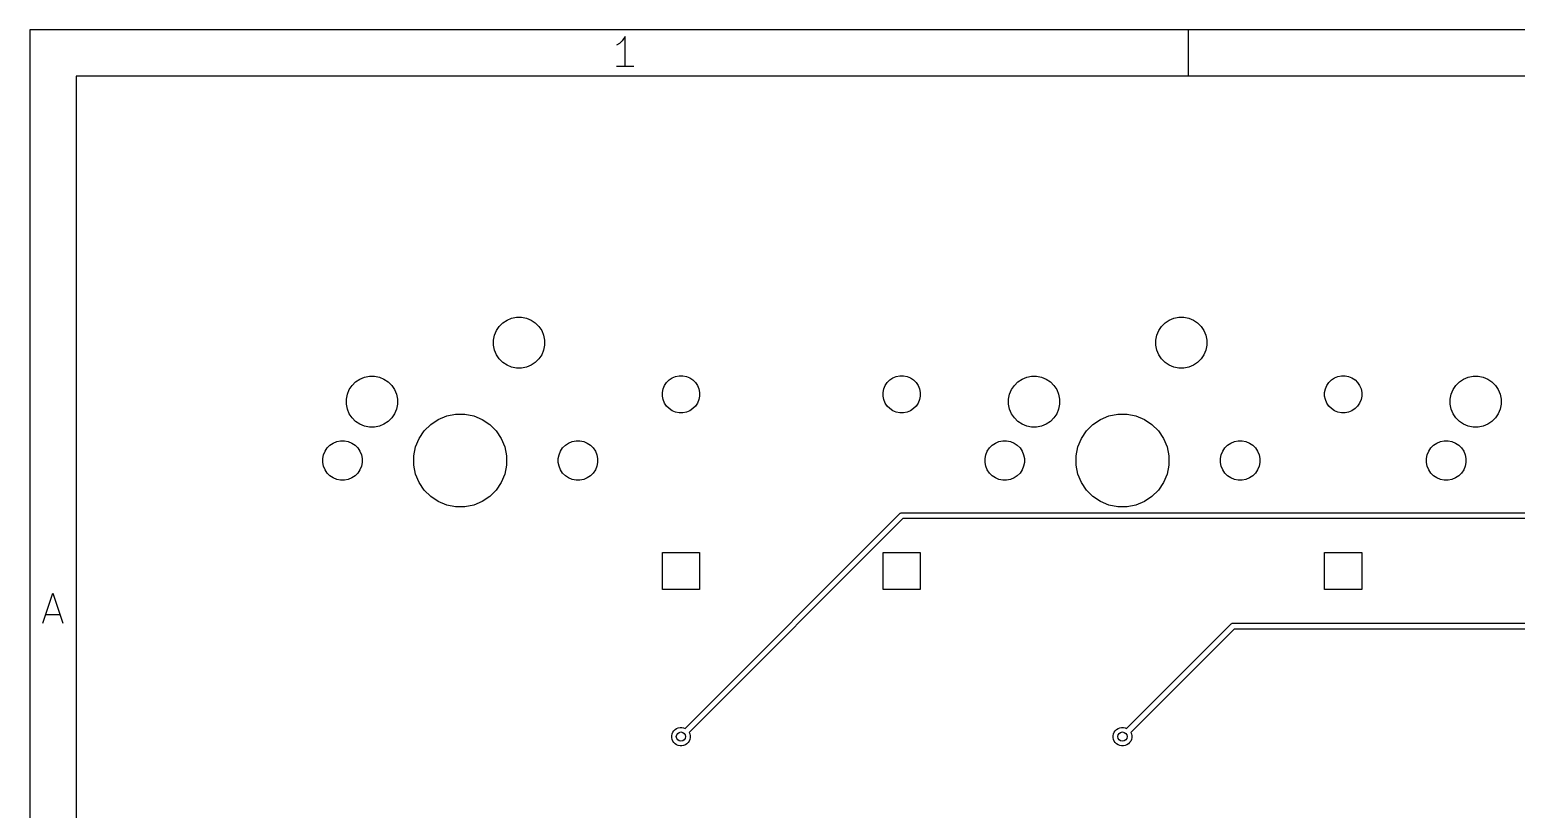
# Model space of a CAD drawing. Extents: x 0.4 to 33.6, y -21.6 to -0.4.
# Drawn here: x 0.394 to 2.919, y -1.717 to -0.394 of the extents above; entities that cross this region are included whole.
import ezdxf

# ---------------------------------------------------------------- set-up
doc = ezdxf.new("R2010")
doc.units = 0
doc.header["$MEASUREMENT"] = 0
doc.layers.add('BLACK', color=7, linetype='CONTINUOUS')

msp = doc.modelspace()

# ---------------------------------------------------------------- linework, layer by layer
at = {"layer": 'BLACK', "linetype": 'CONTINUOUS'}
for p, q in [((0.393701, -0.393701), (0.393701, -21.6063)), ((33.6063, -0.393701), (0.393701, -0.393701)), ((2.3622, -0.472441), (2.3622, -0.393701)), ((1.39553, -0.417229), (1.39065, -0.419666)), ((1.4004, -0.412355), (1.39553, -0.417229)), ((1.40528, -0.405043), (1.4004, -0.412355)), ((1.40528, -0.456224), (1.40528, -0.405043)), ((0.472441, -0.472441), (0.472441, -21.5276)), ((33.5276, -0.472441), (0.472441, -0.472441)), ((1.4199, -0.456224), (1.39065, -0.456224)), ((1.20449, -0.886622), (1.21237, -0.883357)), ((1.21237, -0.883357), (1.22073, -0.881693)), ((1.22073, -0.881693), (1.22927, -0.881693)), ((1.22927, -0.881693), (1.23763, -0.883357)), ((1.23763, -0.883357), (1.24551, -0.886622)), ((2.32949, -0.886622), (2.33737, -0.883357)), ((2.33737, -0.883357), (2.34573, -0.881693)), ((2.34573, -0.881693), (2.35427, -0.881693)), ((2.35427, -0.881693), (2.36263, -0.883357)), ((2.36263, -0.883357), (2.37051, -0.886622)), ((1.18336, -0.912368), (1.18662, -0.904486)), ((1.18662, -0.904486), (1.19136, -0.897393)), ((1.19136, -0.897393), (1.19739, -0.891361)), ((1.19739, -0.891361), (1.20449, -0.886622)), ((1.24551, -0.886622), (1.25261, -0.891361)), ((1.25261, -0.891361), (1.25864, -0.897393)), ((1.25864, -0.897393), (1.26338, -0.904486)), ((1.26338, -0.904486), (1.26664, -0.912368)), ((2.30836, -0.912368), (2.31162, -0.904486)), ((2.31162, -0.904486), (2.31636, -0.897393)), ((2.31636, -0.897393), (2.32239, -0.891361)), ((2.32239, -0.891361), (2.32949, -0.886622)), ((2.37051, -0.886622), (2.37761, -0.891361)), ((2.37761, -0.891361), (2.38364, -0.897393)), ((2.38364, -0.897393), (2.38838, -0.904486)), ((2.38838, -0.904486), (2.39164, -0.912368)), ((1.18169, -0.920735), (1.18336, -0.912368)), ((1.18169, -0.929265), (1.18169, -0.920735)), ((1.18336, -0.937632), (1.18169, -0.929265)), ((1.26664, -0.912368), (1.26831, -0.920735)), ((1.26831, -0.929265), (1.26664, -0.937632)), ((1.26831, -0.920735), (1.26831, -0.929265)), ((2.30669, -0.920735), (2.30836, -0.912368)), ((2.30669, -0.929265), (2.30669, -0.920735)), ((2.30836, -0.937632), (2.30669, -0.929265)), ((2.39164, -0.912368), (2.39331, -0.920735)), ((2.39331, -0.929265), (2.39164, -0.937632)), ((2.39331, -0.920735), (2.39331, -0.929265)), ((1.18662, -0.945514), (1.18336, -0.937632)), ((1.19136, -0.952607), (1.18662, -0.945514)), ((1.19739, -0.958639), (1.19136, -0.952607)), ((1.20449, -0.963378), (1.19739, -0.958639)), ((1.25261, -0.958639), (1.24551, -0.963378)), ((1.25864, -0.952607), (1.25261, -0.958639)), ((1.26338, -0.945514), (1.25864, -0.952607)), ((1.26664, -0.937632), (1.26338, -0.945514)), ((2.31162, -0.945514), (2.30836, -0.937632)), ((2.31636, -0.952607), (2.31162, -0.945514)), ((2.32239, -0.958639), (2.31636, -0.952607)), ((2.32949, -0.963378), (2.32239, -0.958639)), ((2.37761, -0.958639), (2.37051, -0.963378)), ((2.38364, -0.952607), (2.37761, -0.958639)), ((2.38838, -0.945514), (2.38364, -0.952607)), ((2.39164, -0.937632), (2.38838, -0.945514)), ((0.954486, -0.986622), (0.962368, -0.983357)), ((0.962368, -0.983357), (0.970735, -0.981693)), ((0.970735, -0.981693), (0.979265, -0.981693)), ((0.979265, -0.981693), (0.987632, -0.983357)), ((0.987632, -0.983357), (0.995514, -0.986622)), ((1.21237, -0.966643), (1.20449, -0.963378)), ((1.22073, -0.968307), (1.21237, -0.966643)), ((1.22927, -0.968307), (1.22073, -0.968307)), ((1.23763, -0.966643), (1.22927, -0.968307)), ((1.24551, -0.963378), (1.23763, -0.966643)), ((1.47992, -0.988035), (1.48508, -0.984589)), ((1.48508, -0.984589), (1.49081, -0.982214)), ((1.49081, -0.982214), (1.4969, -0.981004)), ((1.4969, -0.981004), (1.5031, -0.981004)), ((1.5031, -0.981004), (1.50919, -0.982214)), ((1.50919, -0.982214), (1.51492, -0.984589)), ((1.51492, -0.984589), (1.52008, -0.988035)), ((1.85492, -0.988035), (1.86008, -0.984589)), ((1.86008, -0.984589), (1.86581, -0.982214)), ((1.86581, -0.982214), (1.8719, -0.981004)), ((1.8719, -0.981004), (1.8781, -0.981004)), ((1.8781, -0.981004), (1.88419, -0.982214)), ((1.88419, -0.982214), (1.88992, -0.984589)), ((1.88992, -0.984589), (1.89508, -0.988035)), ((2.07949, -0.986622), (2.08737, -0.983357)), ((2.08737, -0.983357), (2.09573, -0.981693)), ((2.09573, -0.981693), (2.10427, -0.981693)), ((2.10427, -0.981693), (2.11263, -0.983357)), ((2.11263, -0.983357), (2.12051, -0.986622)), ((2.33737, -0.966643), (2.32949, -0.963378)), ((2.34573, -0.968307), (2.33737, -0.966643)), ((2.35427, -0.968307), (2.34573, -0.968307)), ((2.36263, -0.966643), (2.35427, -0.968307)), ((2.37051, -0.963378), (2.36263, -0.966643)), ((2.60492, -0.988035), (2.61008, -0.984589)), ((2.61008, -0.984589), (2.61581, -0.982214)), ((2.61581, -0.982214), (2.6219, -0.981004)), ((2.6219, -0.981004), (2.6281, -0.981004)), ((2.6281, -0.981004), (2.63419, -0.982214)), ((2.63419, -0.982214), (2.63992, -0.984589)), ((2.63992, -0.984589), (2.64508, -0.988035)), ((2.82949, -0.986622), (2.83737, -0.983357)), ((2.83737, -0.983357), (2.84573, -0.981693)), ((2.84573, -0.981693), (2.85427, -0.981693)), ((2.85427, -0.981693), (2.86263, -0.983357)), ((2.86263, -0.983357), (2.87051, -0.986622)), ((0.933357, -1.01237), (0.936622, -1.00449)), ((0.936622, -1.00449), (0.941361, -0.997393)), ((0.941361, -0.997393), (0.947393, -0.991361)), ((0.947393, -0.991361), (0.954486, -0.986622)), ((0.995514, -0.986622), (1.00261, -0.991361)), ((1.00261, -0.991361), (1.00864, -0.997393)), ((1.00864, -0.997393), (1.01338, -1.00449)), ((1.01338, -1.00449), (1.01664, -1.01237)), ((1.4685, -1.0094), (1.46971, -1.00331)), ((1.4685, -1.0156), (1.4685, -1.0094)), ((1.46971, -1.00331), (1.47209, -0.997581)), ((1.47209, -0.997581), (1.47554, -0.992422)), ((1.47554, -0.992422), (1.47992, -0.988035)), ((1.52008, -0.988035), (1.52446, -0.992422)), ((1.52446, -0.992422), (1.52791, -0.997581)), ((1.52791, -0.997581), (1.53029, -1.00331)), ((1.53029, -1.00331), (1.5315, -1.0094)), ((1.5315, -1.0094), (1.5315, -1.0156)), ((1.8435, -1.0094), (1.84471, -1.00331)), ((1.8435, -1.0156), (1.8435, -1.0094)), ((1.84471, -1.00331), (1.84709, -0.997581)), ((1.84709, -0.997581), (1.85054, -0.992422)), ((1.85054, -0.992422), (1.85492, -0.988035)), ((1.89508, -0.988035), (1.89946, -0.992422)), ((1.89946, -0.992422), (1.90291, -0.997581)), ((1.90291, -0.997581), (1.90529, -1.00331)), ((1.90529, -1.00331), (1.9065, -1.0094)), ((1.9065, -1.0094), (1.9065, -1.0156)), ((2.05836, -1.01237), (2.06162, -1.00449)), ((2.06162, -1.00449), (2.06636, -0.997393)), ((2.06636, -0.997393), (2.07239, -0.991361)), ((2.07239, -0.991361), (2.07949, -0.986622)), ((2.12051, -0.986622), (2.12761, -0.991361)), ((2.12761, -0.991361), (2.13364, -0.997393)), ((2.13364, -0.997393), (2.13838, -1.00449)), ((2.13838, -1.00449), (2.14164, -1.01237)), ((2.5935, -1.0094), (2.59471, -1.00331)), ((2.5935, -1.0156), (2.5935, -1.0094)), ((2.59471, -1.00331), (2.59709, -0.997581)), ((2.59709, -0.997581), (2.60054, -0.992422)), ((2.60054, -0.992422), (2.60492, -0.988035)), ((2.64508, -0.988035), (2.64946, -0.992422)), ((2.64946, -0.992422), (2.65291, -0.997581)), ((2.65291, -0.997581), (2.65529, -1.00331)), ((2.65529, -1.00331), (2.6565, -1.0094)), ((2.6565, -1.0094), (2.6565, -1.0156)), ((2.80836, -1.01237), (2.81162, -1.00449)), ((2.81162, -1.00449), (2.81636, -0.997393)), ((2.81636, -0.997393), (2.82239, -0.991361)), ((2.82239, -0.991361), (2.82949, -0.986622)), ((2.87051, -0.986622), (2.87761, -0.991361)), ((2.87761, -0.991361), (2.88364, -0.997393)), ((2.88364, -0.997393), (2.88838, -1.00449)), ((2.88838, -1.00449), (2.89164, -1.01237)), ((0.931693, -1.02073), (0.933357, -1.01237)), ((0.931693, -1.02927), (0.931693, -1.02073)), ((0.933357, -1.03763), (0.931693, -1.02927)), ((1.01664, -1.01237), (1.01831, -1.02073)), ((1.01831, -1.02927), (1.01664, -1.03763)), ((1.01831, -1.02073), (1.01831, -1.02927)), ((1.46971, -1.02169), (1.4685, -1.0156)), ((1.47209, -1.02742), (1.46971, -1.02169)), ((1.47554, -1.03258), (1.47209, -1.02742)), ((1.47992, -1.03696), (1.47554, -1.03258)), ((1.52446, -1.03258), (1.52008, -1.03696)), ((1.52791, -1.02742), (1.52446, -1.03258)), ((1.53029, -1.02169), (1.52791, -1.02742)), ((1.5315, -1.0156), (1.53029, -1.02169)), ((1.84471, -1.02169), (1.8435, -1.0156)), ((1.84709, -1.02742), (1.84471, -1.02169)), ((1.85054, -1.03258), (1.84709, -1.02742)), ((1.85492, -1.03696), (1.85054, -1.03258)), ((1.89946, -1.03258), (1.89508, -1.03696)), ((1.90291, -1.02742), (1.89946, -1.03258)), ((1.90529, -1.02169), (1.90291, -1.02742)), ((1.9065, -1.0156), (1.90529, -1.02169)), ((2.05669, -1.02073), (2.05836, -1.01237)), ((2.05669, -1.02927), (2.05669, -1.02073)), ((2.05836, -1.03763), (2.05669, -1.02927)), ((2.14164, -1.01237), (2.14331, -1.02073)), ((2.14331, -1.02927), (2.14164, -1.03763)), ((2.14331, -1.02073), (2.14331, -1.02927)), ((2.59471, -1.02169), (2.5935, -1.0156)), ((2.59709, -1.02742), (2.59471, -1.02169)), ((2.60054, -1.03258), (2.59709, -1.02742)), ((2.60492, -1.03696), (2.60054, -1.03258)), ((2.64946, -1.03258), (2.64508, -1.03696)), ((2.65291, -1.02742), (2.64946, -1.03258)), ((2.65529, -1.02169), (2.65291, -1.02742)), ((2.6565, -1.0156), (2.65529, -1.02169)), ((2.80669, -1.02073), (2.80836, -1.01237)), ((2.80669, -1.02927), (2.80669, -1.02073)), ((2.80836, -1.03763), (2.80669, -1.02927)), ((2.89164, -1.01237), (2.89331, -1.02073)), ((2.89331, -1.02927), (2.89164, -1.03763)), ((2.89331, -1.02073), (2.89331, -1.02927)), ((0.936622, -1.04551), (0.933357, -1.03763)), ((0.941361, -1.05261), (0.936622, -1.04551)), ((0.947393, -1.05864), (0.941361, -1.05261)), ((0.954486, -1.06338), (0.947393, -1.05864)), ((1.00261, -1.05864), (0.995514, -1.06338)), ((1.00864, -1.05261), (1.00261, -1.05864)), ((1.01338, -1.04551), (1.00864, -1.05261)), ((1.01664, -1.03763), (1.01338, -1.04551)), ((1.07481, -1.06384), (1.0877, -1.05522)), ((1.0877, -1.05522), (1.10203, -1.04929)), ((1.10203, -1.04929), (1.11724, -1.04626)), ((1.11724, -1.04626), (1.13276, -1.04626)), ((1.13276, -1.04626), (1.14797, -1.04929)), ((1.14797, -1.04929), (1.1623, -1.05522)), ((1.1623, -1.05522), (1.17519, -1.06384)), ((1.48508, -1.04041), (1.47992, -1.03696)), ((1.49081, -1.04279), (1.48508, -1.04041)), ((1.4969, -1.044), (1.49081, -1.04279)), ((1.5031, -1.044), (1.4969, -1.044)), ((1.50919, -1.04279), (1.5031, -1.044)), ((1.51492, -1.04041), (1.50919, -1.04279)), ((1.52008, -1.03696), (1.51492, -1.04041)), ((1.86008, -1.04041), (1.85492, -1.03696)), ((1.86581, -1.04279), (1.86008, -1.04041)), ((1.8719, -1.044), (1.86581, -1.04279)), ((1.8781, -1.044), (1.8719, -1.044)), ((1.88419, -1.04279), (1.8781, -1.044)), ((1.88992, -1.04041), (1.88419, -1.04279)), ((1.89508, -1.03696), (1.88992, -1.04041)), ((2.06162, -1.04551), (2.05836, -1.03763)), ((2.06636, -1.05261), (2.06162, -1.04551)), ((2.07239, -1.05864), (2.06636, -1.05261)), ((2.07949, -1.06338), (2.07239, -1.05864)), ((2.12761, -1.05864), (2.12051, -1.06338)), ((2.13364, -1.05261), (2.12761, -1.05864)), ((2.13838, -1.04551), (2.13364, -1.05261)), ((2.14164, -1.03763), (2.13838, -1.04551)), ((2.19981, -1.06384), (2.2127, -1.05522)), ((2.2127, -1.05522), (2.22703, -1.04929)), ((2.22703, -1.04929), (2.24224, -1.04626)), ((2.24224, -1.04626), (2.25776, -1.04626)), ((2.25776, -1.04626), (2.27297, -1.04929)), ((2.27297, -1.04929), (2.2873, -1.05522)), ((2.2873, -1.05522), (2.30019, -1.06384)), ((2.61008, -1.04041), (2.60492, -1.03696)), ((2.61581, -1.04279), (2.61008, -1.04041)), ((2.6219, -1.044), (2.61581, -1.04279)), ((2.6281, -1.044), (2.6219, -1.044)), ((2.63419, -1.04279), (2.6281, -1.044)), ((2.63992, -1.04041), (2.63419, -1.04279)), ((2.64508, -1.03696), (2.63992, -1.04041)), ((2.81162, -1.04551), (2.80836, -1.03763)), ((2.81636, -1.05261), (2.81162, -1.04551)), ((2.82239, -1.05864), (2.81636, -1.05261)), ((2.82949, -1.06338), (2.82239, -1.05864)), ((2.87761, -1.05864), (2.87051, -1.06338)), ((2.88364, -1.05261), (2.87761, -1.05864)), ((2.88838, -1.04551), (2.88364, -1.05261)), ((2.89164, -1.03763), (2.88838, -1.04551)), ((0.962368, -1.06664), (0.954486, -1.06338)), ((0.970735, -1.06831), (0.962368, -1.06664)), ((0.979265, -1.06831), (0.970735, -1.06831)), ((0.987632, -1.06664), (0.979265, -1.06831)), ((0.995514, -1.06338), (0.987632, -1.06664)), ((1.05522, -1.0877), (1.06384, -1.07481)), ((1.06384, -1.07481), (1.07481, -1.06384)), ((1.17519, -1.06384), (1.18616, -1.07481)), ((1.18616, -1.07481), (1.19478, -1.0877)), ((2.08737, -1.06664), (2.07949, -1.06338)), ((2.09573, -1.06831), (2.08737, -1.06664)), ((2.10427, -1.06831), (2.09573, -1.06831)), ((2.11263, -1.06664), (2.10427, -1.06831)), ((2.12051, -1.06338), (2.11263, -1.06664)), ((2.18022, -1.0877), (2.18884, -1.07481)), ((2.18884, -1.07481), (2.19981, -1.06384)), ((2.30019, -1.06384), (2.31116, -1.07481)), ((2.31116, -1.07481), (2.31978, -1.0877)), ((2.83737, -1.06664), (2.82949, -1.06338)), ((2.84573, -1.06831), (2.83737, -1.06664)), ((2.85427, -1.06831), (2.84573, -1.06831)), ((2.86263, -1.06664), (2.85427, -1.06831)), ((2.87051, -1.06338), (2.86263, -1.06664)), ((0.892821, -1.11524), (0.895344, -1.10915)), ((0.895344, -1.10915), (0.899006, -1.10367)), ((0.899006, -1.10367), (0.903668, -1.09901)), ((0.903668, -1.09901), (0.909149, -1.09534)), ((0.909149, -1.09534), (0.915239, -1.09282)), ((0.915239, -1.09282), (0.921704, -1.09154)), ((0.921704, -1.09154), (0.928296, -1.09154)), ((0.928296, -1.09154), (0.934761, -1.09282)), ((0.934761, -1.09282), (0.940851, -1.09534)), ((0.940851, -1.09534), (0.946332, -1.09901)), ((0.946332, -1.09901), (0.950994, -1.10367)), ((0.950994, -1.10367), (0.954656, -1.10915)), ((0.954656, -1.10915), (0.957179, -1.11524)), ((1.04626, -1.11724), (1.04929, -1.10203)), ((1.04929, -1.10203), (1.05522, -1.0877)), ((1.19478, -1.0877), (1.20071, -1.10203)), ((1.20071, -1.10203), (1.20374, -1.11724)), ((1.29282, -1.11524), (1.29534, -1.10915)), ((1.29534, -1.10915), (1.29901, -1.10367)), ((1.29901, -1.10367), (1.30367, -1.09901)), ((1.30367, -1.09901), (1.30915, -1.09534)), ((1.30915, -1.09534), (1.31524, -1.09282)), ((1.31524, -1.09282), (1.3217, -1.09154)), ((1.3217, -1.09154), (1.3283, -1.09154)), ((1.3283, -1.09154), (1.33476, -1.09282)), ((1.33476, -1.09282), (1.34085, -1.09534)), ((1.34085, -1.09534), (1.34633, -1.09901)), ((1.34633, -1.09901), (1.35099, -1.10367)), ((1.35099, -1.10367), (1.35466, -1.10915)), ((1.35466, -1.10915), (1.35718, -1.11524)), ((2.01782, -1.11524), (2.02034, -1.10915)), ((2.02034, -1.10915), (2.02401, -1.10367)), ((2.02401, -1.10367), (2.02867, -1.09901)), ((2.02867, -1.09901), (2.03415, -1.09534)), ((2.03415, -1.09534), (2.04024, -1.09282)), ((2.04024, -1.09282), (2.0467, -1.09154)), ((2.0467, -1.09154), (2.0533, -1.09154)), ((2.0533, -1.09154), (2.05976, -1.09282)), ((2.05976, -1.09282), (2.06585, -1.09534)), ((2.06585, -1.09534), (2.07133, -1.09901)), ((2.07133, -1.09901), (2.07599, -1.10367)), ((2.07599, -1.10367), (2.07966, -1.10915)), ((2.07966, -1.10915), (2.08218, -1.11524)), ((2.17126, -1.11724), (2.17429, -1.10203)), ((2.17429, -1.10203), (2.18022, -1.0877)), ((2.31978, -1.0877), (2.32571, -1.10203)), ((2.32571, -1.10203), (2.32874, -1.11724)), ((2.41782, -1.11524), (2.42034, -1.10915)), ((2.42034, -1.10915), (2.42401, -1.10367)), ((2.42401, -1.10367), (2.42867, -1.09901)), ((2.42867, -1.09901), (2.43415, -1.09534)), ((2.43415, -1.09534), (2.44024, -1.09282)), ((2.44024, -1.09282), (2.4467, -1.09154)), ((2.4467, -1.09154), (2.4533, -1.09154)), ((2.4533, -1.09154), (2.45976, -1.09282)), ((2.45976, -1.09282), (2.46585, -1.09534)), ((2.46585, -1.09534), (2.47133, -1.09901)), ((2.47133, -1.09901), (2.47599, -1.10367)), ((2.47599, -1.10367), (2.47966, -1.10915)), ((2.47966, -1.10915), (2.48218, -1.11524)), ((2.76782, -1.11524), (2.77034, -1.10915)), ((2.77034, -1.10915), (2.77401, -1.10367)), ((2.77401, -1.10367), (2.77867, -1.09901)), ((2.77867, -1.09901), (2.78415, -1.09534)), ((2.78415, -1.09534), (2.79024, -1.09282)), ((2.79024, -1.09282), (2.7967, -1.09154)), ((2.7967, -1.09154), (2.8033, -1.09154)), ((2.8033, -1.09154), (2.80976, -1.09282)), ((2.80976, -1.09282), (2.81585, -1.09534)), ((2.81585, -1.09534), (2.82133, -1.09901)), ((2.82133, -1.09901), (2.82599, -1.10367)), ((2.82599, -1.10367), (2.82966, -1.10915)), ((2.82966, -1.10915), (2.83218, -1.11524)), ((0.891535, -1.1217), (0.892821, -1.11524)), ((0.891535, -1.1283), (0.891535, -1.1217)), ((0.892821, -1.13476), (0.891535, -1.1283)), ((0.895344, -1.14085), (0.892821, -1.13476)), ((0.957179, -1.13476), (0.954656, -1.14085)), ((0.957179, -1.11524), (0.958465, -1.1217)), ((0.958465, -1.1283), (0.957179, -1.13476)), ((0.958465, -1.1217), (0.958465, -1.1283)), ((1.04626, -1.13276), (1.04626, -1.11724)), ((1.04929, -1.14797), (1.04626, -1.13276)), ((1.20374, -1.13276), (1.20071, -1.14797)), ((1.20374, -1.11724), (1.20374, -1.13276)), ((1.29154, -1.1217), (1.29282, -1.11524)), ((1.29154, -1.1283), (1.29154, -1.1217)), ((1.29282, -1.13476), (1.29154, -1.1283)), ((1.29534, -1.14085), (1.29282, -1.13476)), ((1.35718, -1.13476), (1.35466, -1.14085)), ((1.35718, -1.11524), (1.35846, -1.1217)), ((1.35846, -1.1283), (1.35718, -1.13476)), ((1.35846, -1.1217), (1.35846, -1.1283)), ((2.01654, -1.1217), (2.01782, -1.11524)), ((2.01654, -1.1283), (2.01654, -1.1217)), ((2.01782, -1.13476), (2.01654, -1.1283)), ((2.02034, -1.14085), (2.01782, -1.13476)), ((2.08218, -1.13476), (2.07966, -1.14085)), ((2.08218, -1.11524), (2.08346, -1.1217)), ((2.08346, -1.1283), (2.08218, -1.13476)), ((2.08346, -1.1217), (2.08346, -1.1283)), ((2.17126, -1.13276), (2.17126, -1.11724)), ((2.17429, -1.14797), (2.17126, -1.13276)), ((2.32874, -1.13276), (2.32571, -1.14797)), ((2.32874, -1.11724), (2.32874, -1.13276)), ((2.41654, -1.1217), (2.41782, -1.11524)), ((2.41654, -1.1283), (2.41654, -1.1217)), ((2.41782, -1.13476), (2.41654, -1.1283)), ((2.42034, -1.14085), (2.41782, -1.13476)), ((2.48218, -1.13476), (2.47966, -1.14085)), ((2.48218, -1.11524), (2.48346, -1.1217)), ((2.48346, -1.1283), (2.48218, -1.13476)), ((2.48346, -1.1217), (2.48346, -1.1283)), ((2.76654, -1.1217), (2.76782, -1.11524)), ((2.76654, -1.1283), (2.76654, -1.1217)), ((2.76782, -1.13476), (2.76654, -1.1283)), ((2.77034, -1.14085), (2.76782, -1.13476)), ((2.83218, -1.13476), (2.82966, -1.14085)), ((2.83218, -1.11524), (2.83346, -1.1217)), ((2.83346, -1.1283), (2.83218, -1.13476)), ((2.83346, -1.1217), (2.83346, -1.1283)), ((0.899006, -1.14633), (0.895344, -1.14085)), ((0.903668, -1.15099), (0.899006, -1.14633)), ((0.909149, -1.15466), (0.903668, -1.15099)), ((0.915239, -1.15718), (0.909149, -1.15466)), ((0.921704, -1.15846), (0.915239, -1.15718)), ((0.928296, -1.15846), (0.921704, -1.15846)), ((0.934761, -1.15718), (0.928296, -1.15846)), ((0.940851, -1.15466), (0.934761, -1.15718)), ((0.946332, -1.15099), (0.940851, -1.15466)), ((0.950994, -1.14633), (0.946332, -1.15099)), ((0.954656, -1.14085), (0.950994, -1.14633)), ((1.05522, -1.1623), (1.04929, -1.14797)), ((1.20071, -1.14797), (1.19478, -1.1623)), ((1.29901, -1.14633), (1.29534, -1.14085)), ((1.30367, -1.15099), (1.29901, -1.14633)), ((1.30915, -1.15466), (1.30367, -1.15099)), ((1.31524, -1.15718), (1.30915, -1.15466)), ((1.3217, -1.15846), (1.31524, -1.15718)), ((1.3283, -1.15846), (1.3217, -1.15846)), ((1.33476, -1.15718), (1.3283, -1.15846)), ((1.34085, -1.15466), (1.33476, -1.15718)), ((1.34633, -1.15099), (1.34085, -1.15466)), ((1.35099, -1.14633), (1.34633, -1.15099)), ((1.35466, -1.14085), (1.35099, -1.14633)), ((2.02401, -1.14633), (2.02034, -1.14085)), ((2.02867, -1.15099), (2.02401, -1.14633)), ((2.03415, -1.15466), (2.02867, -1.15099)), ((2.04024, -1.15718), (2.03415, -1.15466)), ((2.0467, -1.15846), (2.04024, -1.15718)), ((2.0533, -1.15846), (2.0467, -1.15846)), ((2.05976, -1.15718), (2.0533, -1.15846)), ((2.06585, -1.15466), (2.05976, -1.15718)), ((2.07133, -1.15099), (2.06585, -1.15466)), ((2.07599, -1.14633), (2.07133, -1.15099)), ((2.07966, -1.14085), (2.07599, -1.14633)), ((2.18022, -1.1623), (2.17429, -1.14797)), ((2.32571, -1.14797), (2.31978, -1.1623)), ((2.42401, -1.14633), (2.42034, -1.14085)), ((2.42867, -1.15099), (2.42401, -1.14633)), ((2.43415, -1.15466), (2.42867, -1.15099)), ((2.44024, -1.15718), (2.43415, -1.15466)), ((2.4467, -1.15846), (2.44024, -1.15718)), ((2.4533, -1.15846), (2.4467, -1.15846)), ((2.45976, -1.15718), (2.4533, -1.15846)), ((2.46585, -1.15466), (2.45976, -1.15718)), ((2.47133, -1.15099), (2.46585, -1.15466)), ((2.47599, -1.14633), (2.47133, -1.15099)), ((2.47966, -1.14085), (2.47599, -1.14633)), ((2.77401, -1.14633), (2.77034, -1.14085)), ((2.77867, -1.15099), (2.77401, -1.14633)), ((2.78415, -1.15466), (2.77867, -1.15099)), ((2.79024, -1.15718), (2.78415, -1.15466)), ((2.7967, -1.15846), (2.79024, -1.15718)), ((2.8033, -1.15846), (2.7967, -1.15846)), ((2.80976, -1.15718), (2.8033, -1.15846)), ((2.81585, -1.15466), (2.80976, -1.15718)), ((2.82133, -1.15099), (2.81585, -1.15466)), ((2.82599, -1.14633), (2.82133, -1.15099)), ((2.82966, -1.14085), (2.82599, -1.14633)), ((1.06384, -1.17519), (1.05522, -1.1623)), ((1.07481, -1.18616), (1.06384, -1.17519)), ((1.0877, -1.19478), (1.07481, -1.18616)), ((1.17519, -1.18616), (1.1623, -1.19478)), ((1.18616, -1.17519), (1.17519, -1.18616)), ((1.19478, -1.1623), (1.18616, -1.17519)), ((2.18884, -1.17519), (2.18022, -1.1623)), ((2.19981, -1.18616), (2.18884, -1.17519)), ((2.2127, -1.19478), (2.19981, -1.18616)), ((2.30019, -1.18616), (2.2873, -1.19478)), ((2.31116, -1.17519), (2.30019, -1.18616)), ((2.31978, -1.1623), (2.31116, -1.17519)), ((1.10203, -1.20071), (1.0877, -1.19478)), ((1.11724, -1.20374), (1.10203, -1.20071)), ((1.13276, -1.20374), (1.11724, -1.20374)), ((1.14797, -1.20071), (1.13276, -1.20374)), ((1.1623, -1.19478), (1.14797, -1.20071)), ((2.22703, -1.20071), (2.2127, -1.19478)), ((2.24224, -1.20374), (2.22703, -1.20071)), ((2.25776, -1.20374), (2.24224, -1.20374)), ((2.27297, -1.20071), (2.25776, -1.20374)), ((2.2873, -1.19478), (2.27297, -1.20071)), ((1.50713, -1.57966), (1.87135, -1.21544)), ((1.87704, -1.22367), (1.51409, -1.58662)), ((1.87135, -1.21544), (1.8715, -1.21525)), ((1.8715, -1.21525), (1.87169, -1.2151)), ((1.87169, -1.2151), (1.87225, -1.21464)), ((1.87169, -1.2151), (1.87169, -1.2151)), ((1.87225, -1.21464), (1.87311, -1.21418)), ((1.87311, -1.21418), (1.87404, -1.2139)), ((1.87404, -1.2139), (1.87476, -1.21383)), ((1.87476, -1.21383), (1.875, -1.21381)), ((1.87476, -1.21383), (1.87476, -1.21383)), ((1.875, -1.21381), (1.87524, -1.21383)), ((1.87524, -1.21383), (12.0935, -1.21383)), ((12.0917, -1.22367), (1.87704, -1.22367)), ((1.4685, -1.344), (1.4685, -1.281)), ((1.4685, -1.281), (1.5315, -1.281)), ((1.5315, -1.281), (1.5315, -1.344)), ((1.8435, -1.344), (1.8435, -1.281)), ((1.8435, -1.281), (1.9065, -1.281)), ((1.9065, -1.281), (1.9065, -1.344)), ((2.5935, -1.344), (2.5935, -1.281)), ((2.5935, -1.281), (2.6565, -1.281)), ((2.6565, -1.281), (2.6565, -1.344)), ((0.41601, -1.40111), (0.433071, -1.34993)), ((0.433071, -1.34993), (0.450131, -1.40111)), ((1.5315, -1.344), (1.4685, -1.344)), ((1.9065, -1.344), (1.8435, -1.344)), ((2.6565, -1.344), (2.5935, -1.344)), ((0.420885, -1.38648), (0.445257, -1.38648)), ((2.25713, -1.57966), (2.43385, -1.40294)), ((2.43954, -1.41117), (2.26409, -1.58662)), ((2.43385, -1.40294), (2.434, -1.40275)), ((2.434, -1.40275), (2.43419, -1.4026)), ((2.43419, -1.4026), (2.43475, -1.40214)), ((2.43419, -1.4026), (2.43419, -1.4026)), ((2.43475, -1.40214), (2.43561, -1.40168)), ((2.43561, -1.40168), (2.43654, -1.4014)), ((2.43654, -1.4014), (2.43726, -1.40133)), ((2.43726, -1.40133), (2.4375, -1.40131)), ((2.43726, -1.40133), (2.43726, -1.40133)), ((2.4375, -1.40131), (2.43774, -1.40133)), ((2.43774, -1.40133), (11.4841, -1.40133)), ((11.4823, -1.41117), (2.43954, -1.41117)), ((1.48425, -1.5922), (1.48486, -1.58916)), ((1.48486, -1.58916), (1.48604, -1.58629)), ((1.48604, -1.58629), (1.48777, -1.58371)), ((1.48777, -1.58371), (1.48996, -1.58152)), ((1.48996, -1.58152), (1.49254, -1.57979)), ((1.49254, -1.57979), (1.49541, -1.57861)), ((1.49541, -1.57861), (1.49845, -1.578)), ((1.49845, -1.578), (1.50155, -1.578)), ((1.50155, -1.578), (1.50459, -1.57861)), ((1.50459, -1.57861), (1.50713, -1.57966)), ((1.51409, -1.58662), (1.51514, -1.58916)), ((1.51514, -1.58916), (1.51575, -1.5922)), ((2.23425, -1.5922), (2.23486, -1.58916)), ((2.23486, -1.58916), (2.23604, -1.58629)), ((2.23604, -1.58629), (2.23777, -1.58371)), ((2.23777, -1.58371), (2.23996, -1.58152)), ((2.23996, -1.58152), (2.24254, -1.57979)), ((2.24254, -1.57979), (2.24541, -1.57861)), ((2.24541, -1.57861), (2.24845, -1.578)), ((2.24845, -1.578), (2.25155, -1.578)), ((2.25155, -1.578), (2.25459, -1.57861)), ((2.25459, -1.57861), (2.25713, -1.57966)), ((2.26409, -1.58662), (2.26514, -1.58916)), ((2.26514, -1.58916), (2.26575, -1.5922)), ((1.48425, -1.5953), (1.48425, -1.5922)), ((1.48486, -1.59834), (1.48425, -1.5953)), ((1.48604, -1.60121), (1.48486, -1.59834)), ((1.48777, -1.60379), (1.48604, -1.60121)), ((1.48996, -1.60598), (1.48777, -1.60379)), ((1.49254, -1.60771), (1.48996, -1.60598)), ((1.49541, -1.60889), (1.49254, -1.60771)), ((1.49845, -1.6095), (1.49541, -1.60889)), ((1.50155, -1.6095), (1.49845, -1.6095)), ((1.50459, -1.60889), (1.50155, -1.6095)), ((1.50746, -1.60771), (1.50459, -1.60889)), ((1.51004, -1.60598), (1.50746, -1.60771)), ((1.51223, -1.60379), (1.51004, -1.60598)), ((1.51396, -1.60121), (1.51223, -1.60379)), ((1.51514, -1.59834), (1.51396, -1.60121)), ((1.51575, -1.5953), (1.51514, -1.59834)), ((1.51575, -1.5922), (1.51575, -1.5953)), ((2.23425, -1.5953), (2.23425, -1.5922)), ((2.23486, -1.59834), (2.23425, -1.5953)), ((2.23604, -1.60121), (2.23486, -1.59834)), ((2.23777, -1.60379), (2.23604, -1.60121)), ((2.23996, -1.60598), (2.23777, -1.60379)), ((2.24254, -1.60771), (2.23996, -1.60598)), ((2.24541, -1.60889), (2.24254, -1.60771)), ((2.24845, -1.6095), (2.24541, -1.60889)), ((2.25155, -1.6095), (2.24845, -1.6095)), ((2.25459, -1.60889), (2.25155, -1.6095)), ((2.25746, -1.60771), (2.25459, -1.60889)), ((2.26004, -1.60598), (2.25746, -1.60771)), ((2.26223, -1.60379), (2.26004, -1.60598)), ((2.26396, -1.60121), (2.26223, -1.60379)), ((2.26514, -1.59834), (2.26396, -1.60121)), ((2.26575, -1.5953), (2.26514, -1.59834)), ((2.26575, -1.5922), (2.26575, -1.5953))]:
    msp.add_line(p, q, dxfattribs=at)
at = {"layer": 'BLACK'}
for centre in [(1.5, -1.59375), (2.25, -1.59375)]:
    msp.add_circle(centre, 0.007874, dxfattribs=at)

doc.saveas('drawing.dxf')
